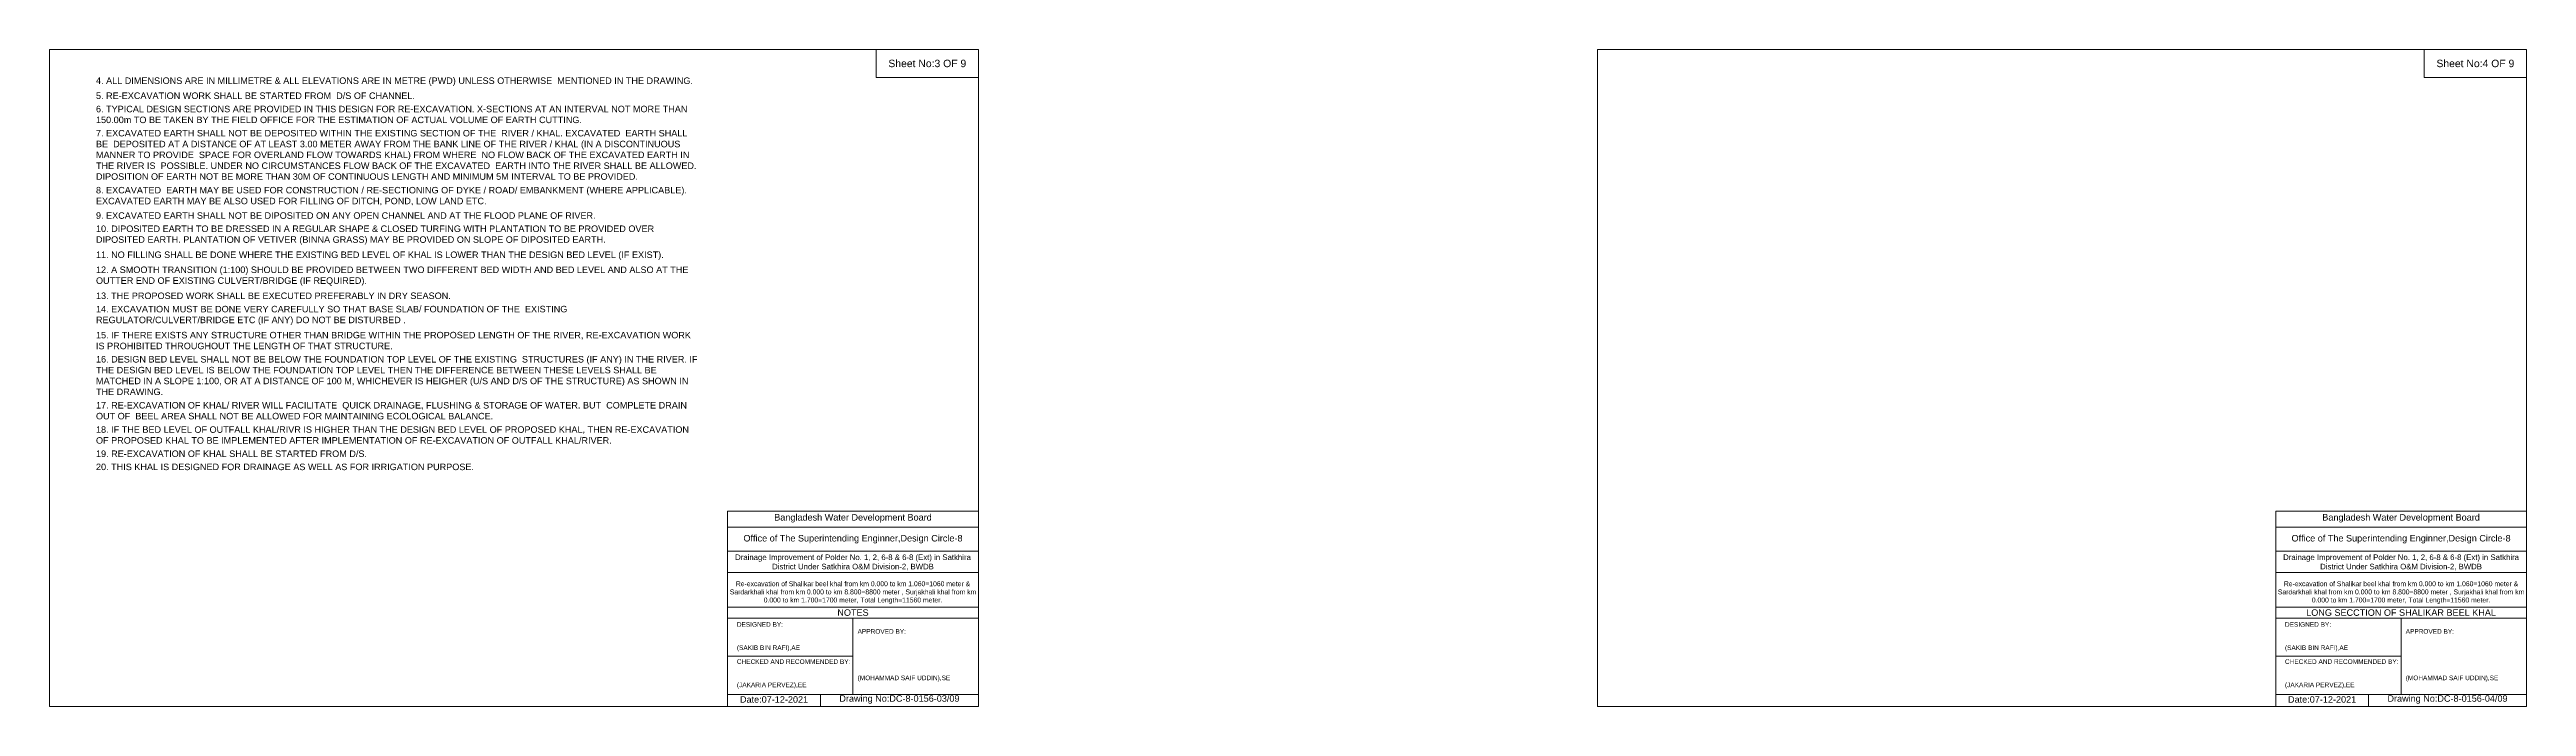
# Model space of a CAD drawing. Header units: inches. Extents: x 93000 to 506000, y -4242 to 0.
# Drawn here: x 350000 to 366000, y -4242 to 0 of the extents above; entities that cross this region are included whole.
import ezdxf

# ---------------------------------------------------------------- set-up
doc = ezdxf.new("R2010")
doc.units = ezdxf.units.IN
doc.header["$LTSCALE"] = 7
doc.header["$MEASUREMENT"] = 0
doc.layers.add('Cross Section Labels', color=7, linetype='Continuous', lineweight=9)
doc.styles.get("Standard").update_dxf_attribs({"font": 'arial.ttf'})

msp = doc.modelspace()

# ---------------------------------------------------------------- linework, layer by layer
at = {"layer": 'Cross Section Labels'}
for points in [[(350000, 0), (356000, 0), (356000, -4242), (350000, -4242)], [(355340, 0), (356000, 0), (356000, -180), (355340, -180)], [(360000, 0), (366000, 0), (366000, -4242), (360000, -4242)], [(365340, 0), (366000, 0), (366000, -180), (365340, -180)]]:
    msp.add_lwpolyline(points, close=True, dxfattribs=at)
for points in [[(354380, -4242), (354380, -2982), (356000, -2982)], [(364380, -4242), (364380, -2982), (366000, -2982)], [(354380, -3084), (356000, -3084)], [(364380, -3084), (366000, -3084)], [(354380, -3240), (356000, -3240)], [(364380, -3240), (366000, -3240)], [(354380, -3378), (356000, -3378)], [(364380, -3378), (366000, -3378)], [(354380, -3600), (356000, -3600)], [(354380, -3672), (356000, -3672)], [(355190, -3672), (355190, -4164)], [(364380, -3600), (366000, -3600)], [(364380, -3672), (366000, -3672)], [(365190, -3672), (365190, -4164)], [(354380, -3918), (355190, -3918)], [(364380, -3918), (365190, -3918)], [(354380, -4164), (356000, -4164)], [(354980, -4164), (354980, -4242)], [(364380, -4164), (366000, -4164)], [(364980, -4164), (364980, -4242)]]:
    msp.add_lwpolyline(points, dxfattribs=at)

# ---------------------------------------------------------------- texts
at = {"layer": 'Cross Section Labels', "attachment_point": 5}
for s, insert, char_height in [('Sheet No:3 OF 9', (355670, -90), 48), ('Sheet No:4 OF 9', (365670, -90), 48), ('Bangladesh Water Development Board', (355190, -3027), 42), ('Bangladesh Water Development Board', (365190, -3027), 42), ('Office of The Superintending Enginner,Design Circle-8', (355190, -3162), 42), ('Office of The Superintending Enginner,Design Circle-8', (365190, -3162), 42)]:
    msp.add_mtext(s, dxfattribs=dict(at, insert=insert, char_height=char_height))
at = {"layer": 'Cross Section Labels'}
for s, insert, char_height, width, attachment_point in [('4. ALL DIMENSIONS ARE IN MILLIMETRE & ALL ELEVATIONS ARE IN METRE (PWD) UNLESS OTHERWISE  MENTIONED IN THE DRAWING.', (350300, -180), 42, 3900, 1), ('5. RE-EXCAVATION WORK SHALL BE STARTED FROM  D/S OF CHANNEL.', (350300, -277), 42, 3900, 1), ('6. TYPICAL DESIGN SECTIONS ARE PROVIDED IN THIS DESIGN FOR RE-EXCAVATION. X-SECTIONS AT AN INTERVAL NOT MORE THAN 150.00m TO BE TAKEN BY THE FIELD OFFICE FOR THE ESTIMATION OF ACTUAL VOLUME OF EARTH CUTTING.', (350300, -363), 42, 3900, 1), ('7. EXCAVATED EARTH SHALL NOT BE DEPOSITED WITHIN THE EXISTING SECTION OF THE  RIVER / KHAL. EXCAVATED  EARTH SHALL BE  DEPOSITED AT A DISTANCE OF AT LEAST 3.00 METER AWAY FROM THE BANK LINE OF THE RIVER / KHAL (IN A DISCONTINUOUS  MANNER TO PROVIDE  SPACE FOR OVERLAND FLOW TOWARDS KHAL) FROM WHERE  NO FLOW BACK OF THE EXCAVATED EARTH IN THE RIVER IS  POSSIBLE. UNDER NO CIRCUMSTANCES FLOW BACK OF THE EXCAVATED  EARTH INTO THE RIVER SHALL BE ALLOWED. DIPOSITION OF EARTH NOT BE MORE THAN 30M OF CONTINUOUS LENGTH AND MINIMUM 5M INTERVAL TO BE PROVIDED.', (350300, -519), 42, 3900, 1), ('8. EXCAVATED  EARTH MAY BE USED FOR CONSTRUCTION / RE-SECTIONING OF DYKE / ROAD/ EMBANKMENT (WHERE APPLICABLE). EXCAVATED EARTH MAY BE ALSO USED FOR FILLING OF DITCH, POND, LOW LAND ETC.', (350300, -887), 42, 3900, 1), ('9. EXCAVATED EARTH SHALL NOT BE DIPOSITED ON ANY OPEN CHANNEL AND AT THE FLOOD PLANE OF RIVER.', (350300, -1051), 42, 3900, 1), ('10. DIPOSITED EARTH TO BE DRESSED IN A REGULAR SHAPE & CLOSED TURFING WITH PLANTATION TO BE PROVIDED OVER DIPOSITED EARTH. PLANTATION OF VETIVER (BINNA GRASS) MAY BE PROVIDED ON SLOPE OF DIPOSITED EARTH.^J', (350300, -1136), 42, 3900, 1), ('12. A SMOOTH TRANSITION (1:100) SHOULD BE PROVIDED BETWEEN TWO DIFFERENT BED WIDTH AND BED LEVEL AND ALSO AT THE OUTTER END OF EXISTING CULVERT/BRIDGE (IF REQUIRED).', (350300, -1401), 42, 3900, 1), ('11. NO FILLING SHALL BE DONE WHERE THE EXISTING BED LEVEL OF KHAL IS LOWER THAN THE DESIGN BED LEVEL (IF EXIST).', (350300, -1304), 42, 3900, 1), ('13. THE PROPOSED WORK SHALL BE EXECUTED PREFERABLY IN DRY SEASON.', (350300, -1569), 42, 3900, 1), ('14. EXCAVATION MUST BE DONE VERY CAREFULLY SO THAT BASE SLAB/ FOUNDATION OF THE  EXISTING REGULATOR/CULVERT/BRIDGE ETC (IF ANY) DO NOT BE DISTURBED .^J', (350300, -1655), 42, 3900, 1), ('15. IF THERE EXISTS ANY STRUCTURE OTHER THAN BRIDGE WITHIN THE PROPOSED LENGTH OF THE RIVER, RE-EXCAVATION WORK IS PROHIBITED THROUGHOUT THE LENGTH OF THAT STRUCTURE.', (350300, -1823), 42, 3900, 1), ('16. DESIGN BED LEVEL SHALL NOT BE BELOW THE FOUNDATION TOP LEVEL OF THE EXISTING  STRUCTURES (IF ANY) IN THE RIVER. IF THE DESIGN BED LEVEL IS BELOW THE FOUNDATION TOP LEVEL THEN THE DIFFERENCE BETWEEN THESE LEVELS SHALL BE MATCHED IN A SLOPE 1:100, OR AT A DISTANCE OF 100 M, WHICHEVER IS HEIGHER (U/S AND D/S OF THE STRUCTURE) AS SHOWN IN THE DRAWING.', (350300, -1979), 42, 3900, 1), ('17. RE-EXCAVATION OF KHAL/ RIVER WILL FACILITATE  QUICK DRAINAGE, FLUSHING & STORAGE OF WATER. BUT  COMPLETE DRAIN OUT OF  BEEL AREA SHALL NOT BE ALLOWED FOR MAINTAINING ECOLOGICAL BALANCE.', (350300, -2276), 42, 3900, 1), ('18. IF THE BED LEVEL OF OUTFALL KHAL/RIVR IS HIGHER THAN THE DESIGN BED LEVEL OF PROPOSED KHAL, THEN RE-EXCAVATION OF PROPOSED KHAL TO BE IMPLEMENTED AFTER IMPLEMENTATION OF RE-EXCAVATION OF OUTFALL KHAL/RIVER.', (350300, -2433), 42, 3900, 1), ('20. THIS KHAL IS DESIGNED FOR DRAINAGE AS WELL AS FOR IRRIGATION PURPOSE.^J', (350300, -2674), 42, 3900, 1), ('19. RE-EXCAVATION OF KHAL SHALL BE STARTED FROM D/S.', (350300, -2589), 42, 3900, 1), ('Drainage Improvement of Polder No. 1, 2, 6-8 & 6-8 (Ext) in Satkhira District Under Satkhira O&M Division-2, BWDB', (355190, -3312), 36, 1680, 5), ('Drainage Improvement of Polder No. 1, 2, 6-8 & 6-8 (Ext) in Satkhira District Under Satkhira O&M Division-2, BWDB', (365190, -3312), 36, 1680, 5), ('Re-excavation of Shalikar beel khal from km 0.000 to km 1.060=1060 meter & Sardarkhali khal from km 0.000 to km 8.800=8800 meter , Surjakhali khal from km 0.000 to km 1.700=1700 meter, Total Length=11560 meter.', (355190, -3507), 31.468, 1620, 5), ('Re-excavation of Shalikar beel khal from km 0.000 to km 1.060=1060 meter & Sardarkhali khal from km 0.000 to km 8.800=8800 meter , Surjakhali khal from km 0.000 to km 1.700=1700 meter, Total Length=11560 meter.', (365190, -3507), 31.468, 1620, 5), ('NOTES', (355190, -3636), 42, 1680, 5), ('LONG SECCTION OF SHALIKAR BEEL KHAL', (365190, -3636), 42, 1680, 5), ('DESIGNED BY:^J^J^J(SAKIB BIN RAFI),AE', (354440, -3792), 30, 840, 4), ('APPROVED BY:^J^J^J^J^J^J(MOHAMMAD SAIF UDDIN),SE', (355220, -3912), 30, 840, 4), ('DESIGNED BY:^J^J^J(SAKIB BIN RAFI),AE', (364440, -3792), 30, 840, 4), ('APPROVED BY:^J^J^J^J^J^J(MOHAMMAD SAIF UDDIN),SE', (365220, -3912), 30, 840, 4), ('CHECKED AND RECOMMENDED BY:^J^J^J(JAKARIA PERVEZ),EE', (354440, -4032), 30, 840, 4), ('CHECKED AND RECOMMENDED BY:^J^J^J(JAKARIA PERVEZ),EE', (364440, -4032), 30, 840, 4), ('Date:07-12-2021', (354680, -4197), 42, 840, 5), ('Drawing No:DC-8-0156-03/09', (355490, -4197), 42, 1320, 5), ('Date:07-12-2021', (364680, -4197), 42, 840, 5), ('Drawing No:DC-8-0156-04/09', (365490, -4197), 42, 1320, 5)]:
    msp.add_mtext(s, dxfattribs=dict(at, insert=insert, char_height=char_height, width=width, attachment_point=attachment_point))

doc.saveas('drawing.dxf')
